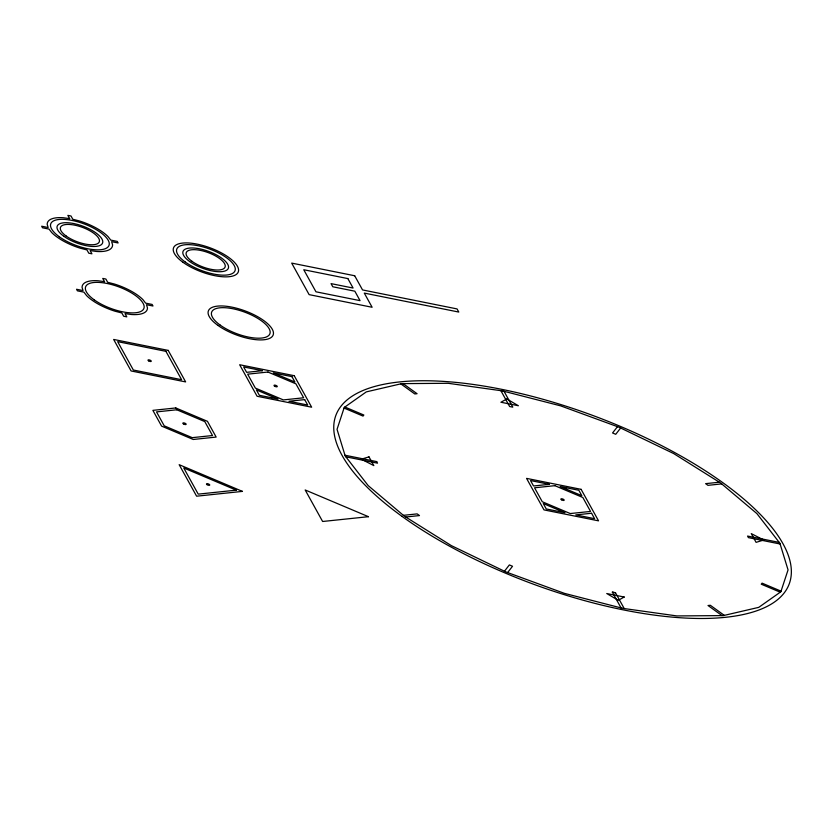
<?xml version="1.0" encoding="UTF-8"?>
<svg xmlns="http://www.w3.org/2000/svg" width="833" height="833" viewBox="0 0 833 833"><rect width="100%" height="100%" fill="white"/><g stroke="black" fill="none" stroke-linecap="round" stroke-linejoin="round"><path stroke-width="1.25" d="M504.444 571.219L509.369 564.93L512.524 566.263L507.609 572.563M617.492 426.663L612.567 432.962L615.733 434.295L620.658 428.006M403.391 515.335L417.146 513.888L419.468 515.575L405.723 517.012M719.379 482.213L705.624 483.65L707.956 485.337L721.711 483.89M615.504 592.815L612.359 592.18M623.688 608.486L676.906 615.931L723.315 615.597L758.769 607.351L780.844 591.774L788.049 569.907L779.886 543.251L756.916 513.617L720.691 483.036L673.699 453.579L619.127 427.267L560.692 405.879L502.393 390.885L448.196 383.295L401.787 383.628L366.333 391.874L344.248 407.462L337.042 429.328L345.206 455.974L368.186 485.608L404.401 516.189L451.403 545.646L505.975 571.959L564.399 593.346L621.647 608.069M344.872 407.025L363.854 415.032L363.032 416.084L344.05 408.066M781.052 591.159L762.07 583.142L761.247 584.193L780.229 592.201M403.078 383.617L417.062 393.707L414.772 393.947L400.788 383.857M724.304 615.368L710.33 605.279L708.029 605.518L722.013 615.608M506.86 398.955L500.914 402.245L518.376 405.744L506.86 398.955M624.209 597.032L618.263 600.322L606.747 593.523L624.209 597.032M368.998 456.869L361.335 459.212L373.83 465.605L368.998 456.869M763.757 540.013L756.093 542.356L751.262 533.62L763.757 540.013M262.385 370.695L246.641 372.341L243.632 366.926L262.385 370.695M267.934 372.039L247.661 374.163L255.377 388.095L283.366 399.913L303.639 397.789L295.923 383.846L267.934 372.039M175.794 407.951L152.876 410.357L161.592 426.121L193.235 439.48L216.163 437.075L207.438 421.311L175.794 407.951M176.804 409.774L156.531 411.898L164.236 425.84L192.225 437.658L212.509 435.534L204.793 421.592L176.804 409.774M304.67 399.611L288.905 401.256L307.7 405.036L304.67 399.611M236.26 490.148L198.223 494.136L183.749 467.979L236.26 490.148M242.455 491.387L196.609 496.197L179.168 464.679L242.455 491.387M549.28 484.327L533.536 485.983L530.527 480.558L549.28 484.327M554.84 485.67L534.557 487.794L542.273 501.737L570.261 513.555L590.535 511.431L582.829 497.488L554.84 485.67M368.457 516.689L322.621 521.489L305.18 489.971L368.457 516.689M591.565 513.243L575.801 514.898L594.595 518.678L591.565 513.243M502.393 390.885L500.914 390.739L509.65 406.535L512.805 407.16L504.069 391.375L502.393 390.885M615.472 592.742L612.317 592.107L621.054 607.903L624.209 608.538L615.472 592.742M69.649 218.621L63.318 217.736A34.549 12.776 20.4 0 0 47.2 224.41L48.158 227.524L41.65 226.212L42.525 227.794L49.032 229.096L51.719 232.563A34.549 12.776 20.4 0 0 80.155 248.182L86.976 249.931L88.777 253.19L91.932 253.826L90.131 250.566L96.461 251.451A34.549 12.776 20.4 0 0 112.58 244.777L111.622 241.664L118.13 242.976L117.255 241.393L110.747 240.091L108.061 236.624A34.549 12.776 20.4 0 0 79.624 221.005L72.804 219.256L71.003 215.997L67.848 215.362L69.649 218.621M104.531 281.658L98.19 280.773A34.549 12.776 20.4 0 0 82.082 287.447L83.029 290.561L76.521 289.259L77.396 290.832L83.904 292.144L86.59 295.6A34.549 12.776 20.4 0 0 115.037 311.219L121.847 312.979L123.648 316.228L126.803 316.863L125.002 313.604L131.343 314.499A34.549 12.776 20.4 0 0 147.451 307.825L146.493 304.701L153.001 306.013L152.137 304.441L145.629 303.129L142.943 299.661A34.549 12.776 20.4 0 0 114.496 284.053L107.676 282.293L105.874 279.034L102.73 278.409L104.531 281.658M354.691 275.754L291.685 263.103L309.126 294.632L372.132 307.273L364.281 293.091L458.796 312.063L457.046 308.918L362.542 289.936L354.691 275.754M347.861 278.586L303.753 269.736L315.957 291.8L360.064 300.651L354.837 291.196L332.784 286.771L331.034 283.616L353.088 288.041L347.861 278.586M168.204 350.391L113.642 339.437L131.083 370.956L185.644 381.91L168.204 350.391M294.216 375.693L239.654 364.739L257.085 396.258L311.657 407.212L294.216 375.693M165.923 351.339L117.661 341.645L133.353 370.019L181.615 379.702L165.923 351.339M291.935 376.631L273.245 372.882L294.924 382.024L291.935 376.631M271.745 397.799L259.365 395.311L256.387 389.917L278.066 399.08L271.745 397.799M581.111 489.335L526.55 478.371L543.991 509.9L598.552 520.854L581.111 489.335M566.461 487.794L560.14 486.514L581.819 495.666L578.831 490.273L566.461 487.794M376.683 461.597L345.122 455.255L345.987 456.838L377.557 463.169L376.683 461.597M779.105 542.387L747.545 536.056L748.409 537.629L779.98 543.97L779.105 542.387M558.641 511.441L546.261 508.953L543.283 503.559L564.972 512.712L558.641 511.441M182.979 262.291A34.549 12.776 20.4 0 0 237.54 273.245A34.549 12.776 20.4 0 0 197.182 244.131A34.549 12.776 20.4 0 0 182.979 262.291M185.29 262.051A31.06 11.485 20.4 0 0 234.354 271.902A31.06 11.485 20.4 0 0 198.056 245.725A31.06 11.485 20.4 0 0 185.29 262.051M189.632 261.531A24.188 8.944 20.4 0 0 227.826 269.194A24.188 8.944 20.4 0 0 199.576 248.817A24.188 8.944 20.4 0 0 189.632 261.531M191.944 261.291A20.7 7.653 20.4 0 0 224.629 267.851A20.7 7.653 20.4 0 0 200.451 250.4A20.7 7.653 20.4 0 0 191.944 261.291M217.85 325.339A34.549 12.776 20.4 0 0 272.422 336.293A34.549 12.776 20.4 0 0 232.053 307.169A34.549 12.776 20.4 0 0 217.85 325.339M220.162 325.089A31.06 11.485 20.4 0 0 269.226 334.939A31.06 11.485 20.4 0 0 232.938 308.762A31.06 11.485 20.4 0 0 220.162 325.089M59.278 236.749A31.06 11.485 20.4 0 0 108.342 246.599A31.06 11.485 20.4 0 0 72.055 220.422A31.06 11.485 20.4 0 0 59.278 236.749M63.839 236.28A24.188 8.944 20.4 0 0 102.043 243.944A24.188 8.944 20.4 0 0 73.783 223.556A24.188 8.944 20.4 0 0 63.839 236.28M66.151 236.031A20.7 7.653 20.4 0 0 98.846 242.601A20.7 7.653 20.4 0 0 74.668 225.149A20.7 7.653 20.4 0 0 66.151 236.031M94.15 299.797A31.06 11.485 20.4 0 0 143.214 309.647A31.06 11.485 20.4 0 0 106.926 283.459A31.06 11.485 20.4 0 0 94.15 299.797M402.089 516.429A241.841 89.423 20.4 0 0 784.04 593.117A241.841 89.423 20.4 0 0 501.518 389.292A241.841 89.423 20.4 0 0 402.089 516.429M561.4 499.738A1.728 0.635 20.4 0 0 564.128 500.279A1.728 0.635 20.4 0 0 562.108 498.821A1.728 0.635 20.4 0 0 561.4 499.738M274.505 386.096A1.728 0.635 20.4 0 0 277.233 386.647A1.728 0.635 20.4 0 0 275.213 385.19A1.728 0.635 20.4 0 0 274.505 386.096M148.493 360.793A1.728 0.635 20.4 0 0 151.221 361.345A1.728 0.635 20.4 0 0 149.201 359.887A1.728 0.635 20.4 0 0 148.493 360.793M183.375 423.841A1.728 0.635 20.4 0 0 186.103 424.382A1.728 0.635 20.4 0 0 184.083 422.925A1.728 0.635 20.4 0 0 183.375 423.841M206.959 484.608A1.728 0.635 20.4 0 0 209.687 485.16A1.728 0.635 20.4 0 0 207.667 483.702A1.728 0.635 20.4 0 0 206.959 484.608"/></g></svg>
